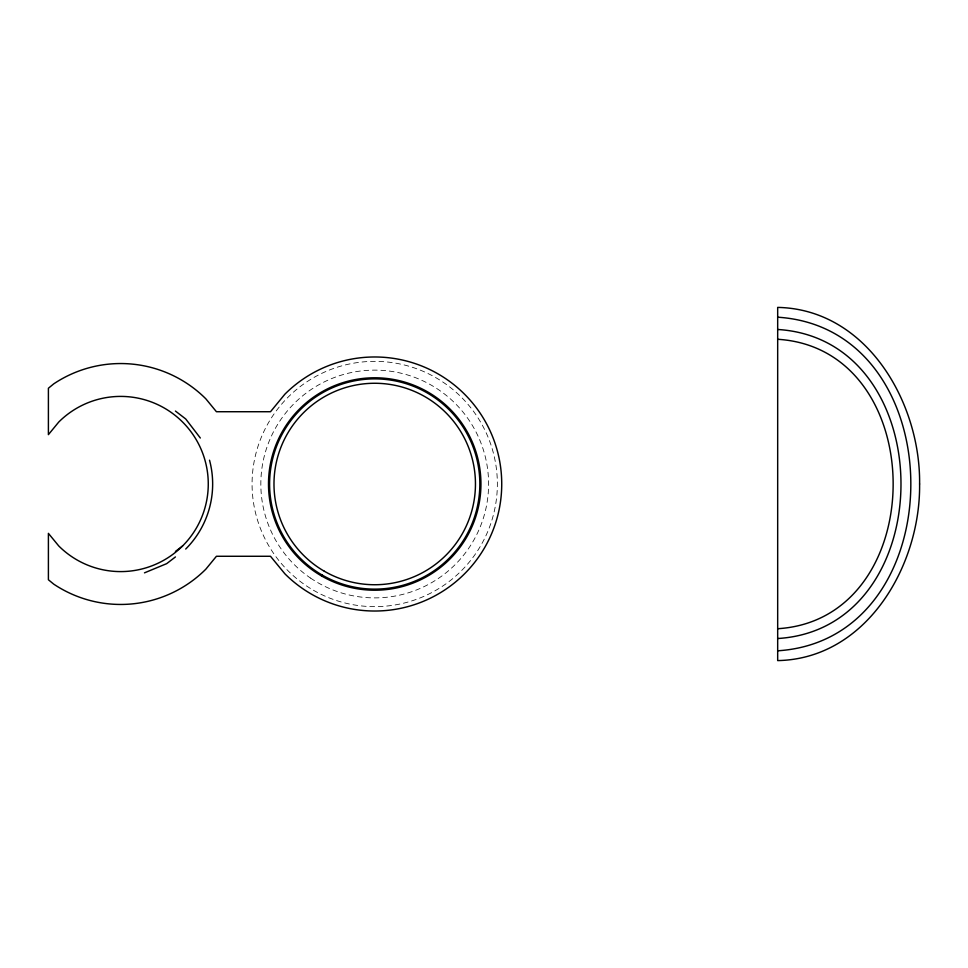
<?xml version="1.0" encoding="UTF-8"?>
<svg xmlns="http://www.w3.org/2000/svg" width="968" height="968" viewBox="0 0 968 968"><rect width="100%" height="100%" fill="white"/><g stroke="black" fill="none" stroke-linecap="round" stroke-linejoin="round"><path stroke-width="0.73" stroke-dasharray="4.84 3.63" d="M313.39 590.214A122.646 122.646 0 0 0 497.358 484A122.646 122.646 0 0 0 313.39 377.786A122.646 122.646 0 0 0 313.39 590.214M310.474 578.041A113.885 113.885 0 0 0 488.271 492.615A113.885 113.885 0 0 0 325.393 381.356A113.885 113.885 0 0 0 310.474 578.041"/><path stroke-width="1.45" d="M175.426 551.457L182.613 545.94A87.604 87.604 0 0 0 182.613 422.06A87.604 87.604 0 0 0 58.733 422.06L48.4 434.644L48.4 388.241L53.748 383.848A120.455 120.455 0 0 1 205.845 398.828L216.433 411.727L270.495 411.727L284.894 394.182A127.026 127.026 0 0 1 464.531 394.182A127.026 127.026 0 0 1 464.531 573.818A127.026 127.026 0 0 1 284.894 573.818L270.495 556.273L216.433 556.273L205.845 569.172A120.455 120.455 0 0 1 53.748 584.152L48.4 579.759L48.4 533.356L58.733 545.94A87.604 87.604 0 0 0 182.613 545.94M175.426 556.939L166.665 563.654L144.474 572.85M777.679 628.716C931.639 619.242 931.639 348.758 777.679 339.284M777.679 638.529C942.082 628.413 942.082 339.586 777.679 329.471M777.679 650.798C955.21 639.533 955.21 328.467 777.679 317.201M175.426 411.061L185.711 418.962L200.328 438.008M209.524 460.199A91.984 91.984 0 0 1 185.711 549.038M919.6 484C920.58 565.179 867.025 658.784 777.679 660.6L777.679 307.401C867.025 309.216 920.58 402.821 919.6 484M322.15 575.04A105.125 105.125 0 0 0 479.838 484A105.125 105.125 0 0 0 322.15 392.96A105.125 105.125 0 0 0 322.15 575.04M324.341 571.241A100.745 100.745 0 0 0 475.457 484A100.745 100.745 0 0 0 324.341 396.759A100.745 100.745 0 0 0 324.341 571.241M321.606 575.984A106.214 106.214 0 0 0 480.939 484A106.214 106.214 0 0 0 321.606 392.016A106.214 106.214 0 0 0 321.606 575.984"/></g></svg>
